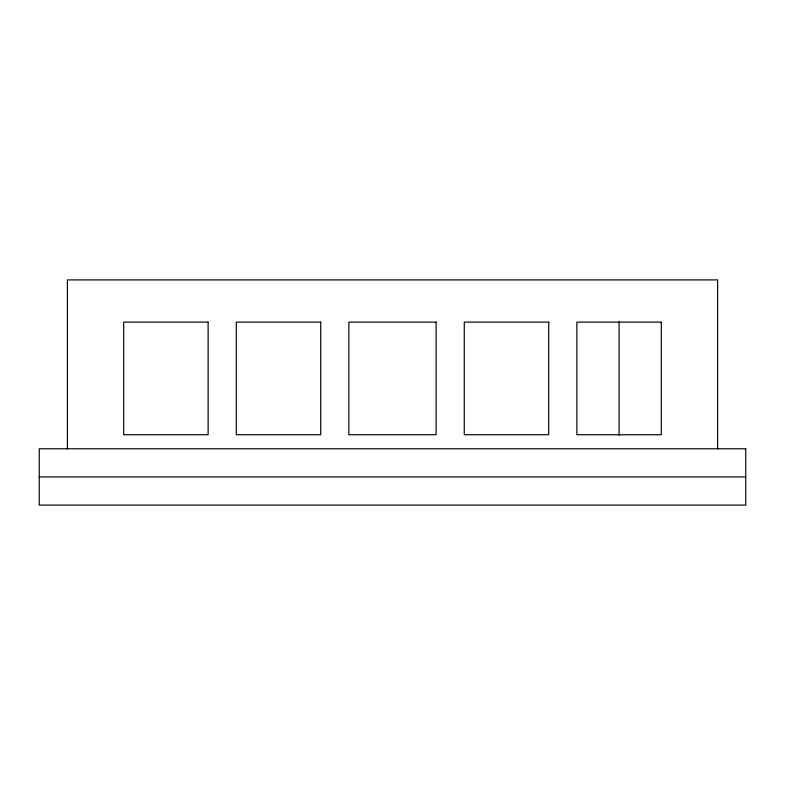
<?xml version="1.0" encoding="UTF-8"?>
<svg xmlns="http://www.w3.org/2000/svg" width="785" height="785" viewBox="0 0 785 785"><rect width="100%" height="100%" fill="white"/><g stroke="black" fill="none" stroke-linecap="round" stroke-linejoin="round"><path stroke-width="1.18" d="M39.25 476.946L745.75 476.946M717.598 448.794L717.598 279.911L67.402 279.911L67.402 448.794M619.09 321.664L619.09 435.351M208.133 322.135L123.696 322.135L123.696 434.723L208.133 434.723L208.133 322.135M320.722 322.135L236.285 322.135L236.285 434.723L320.722 434.723L320.722 322.135M436.126 322.135L348.874 322.135L348.874 434.723L436.126 434.723L436.126 322.135M548.715 322.135L464.278 322.135L464.278 434.723L548.715 434.723L548.715 322.135M661.304 322.135L576.867 322.135L576.867 434.723L661.304 434.723L661.304 322.135M745.75 448.794L39.25 448.794L39.25 505.089L745.75 505.089L745.75 448.794"/></g></svg>
